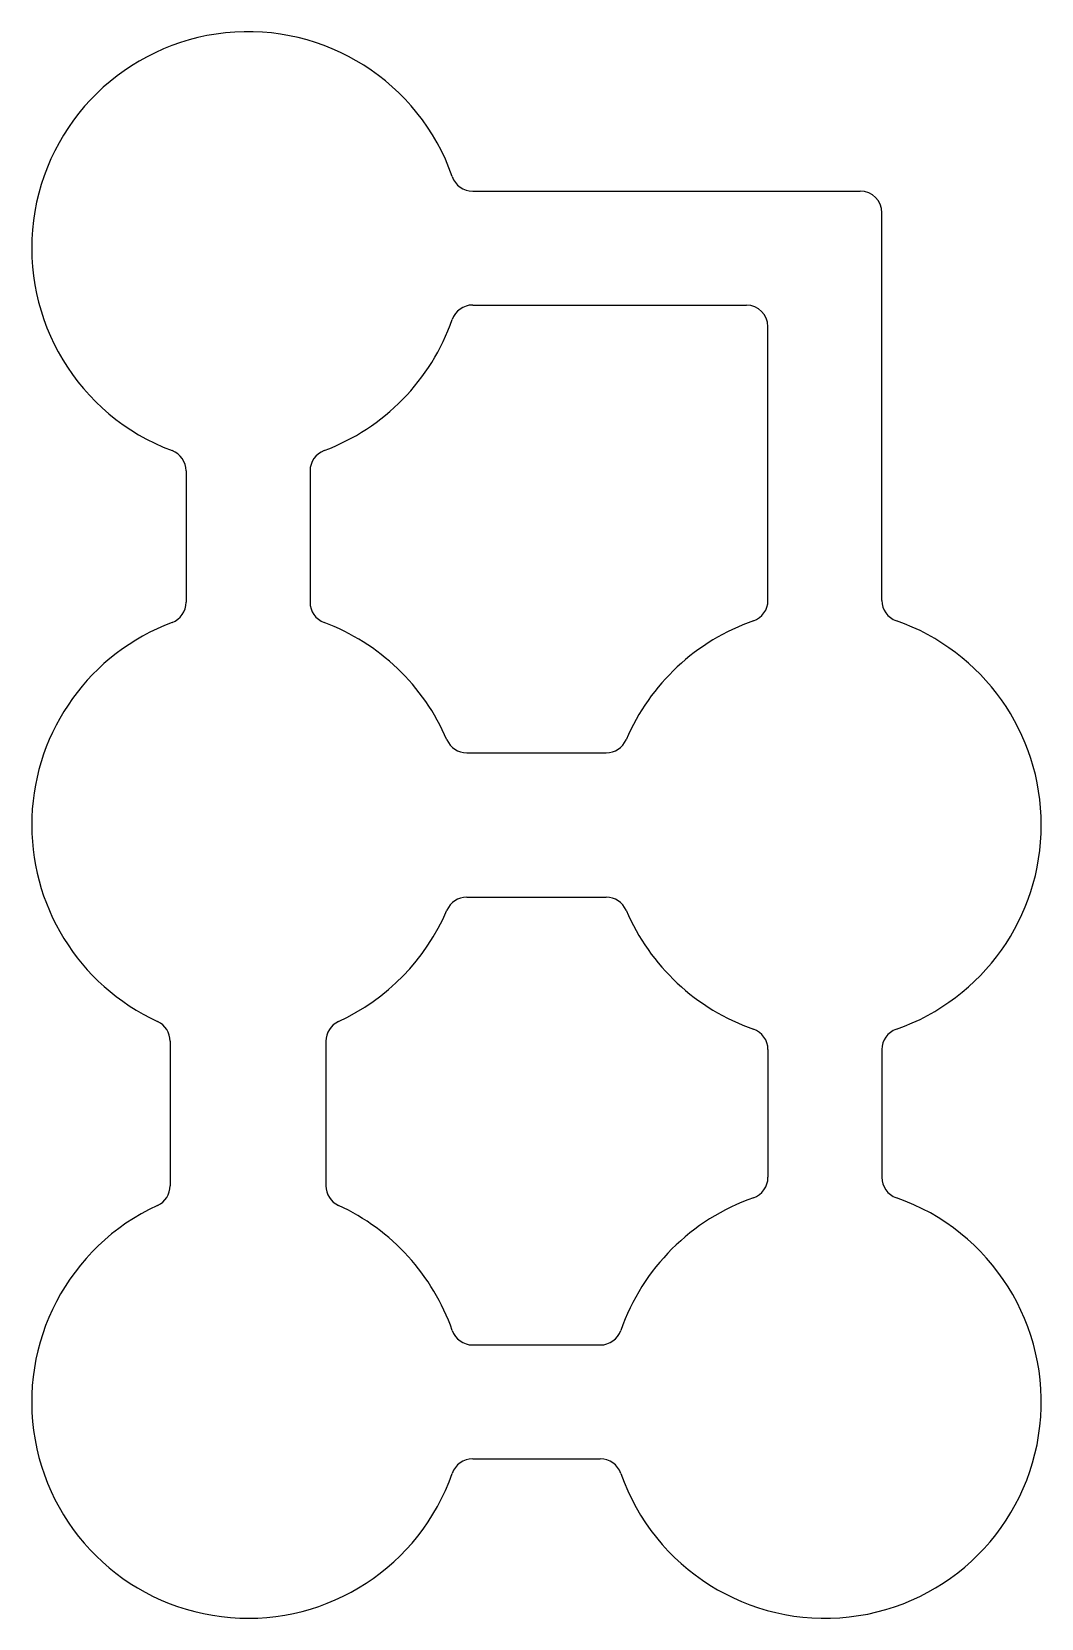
# Model space of a CAD drawing. Header units: millimetres. Extents: x -17.5 to 17.5, y -27.5 to 27.5.
import ezdxf

# ---------------------------------------------------------------- set-up
doc = ezdxf.new("R2010")
doc.units = ezdxf.units.MM

msp = doc.modelspace()

# ---------------------------------------------------------------- linework, layer by layer
at = {"color": 7, "linetype": 'Continuous', "lineweight": 25}
for p, q in [((-2.213, 21.975), (11.225, 21.975)), ((11.975, 7.787), (11.975, 21.225)), ((-2.213, 18.025), (7.275, 18.025)), ((8.025, 7.787), (8.025, 17.275)), ((-12.15, 12.276), (-12.15, 7.724)), ((-7.85, 12.276), (-7.85, 7.724)), ((-2.417, 2.5), (2.417, 2.5)), ((-2.417, -2.5), (2.417, -2.5)), ((-12.7, -7.494), (-12.7, -12.506)), ((-7.3, -7.494), (-7.3, -12.506)), ((8.025, -7.787), (8.025, -12.213)), ((11.975, -7.787), (11.975, -12.213)), ((-2.213, -18.025), (2.213, -18.025)), ((-2.213, -21.975), (2.213, -21.975))]:
    msp.add_line(p, q, dxfattribs=at)
for centre, radius, start, end in [((-10, 20), 7.5, 19.2872, 249.42), ((-2.213, 22.725), 0.75, 199.2872, 270), ((11.225, 21.225), 0.75, 0, 90), ((-2.213, 17.275), 0.75, 90, 160.7128), ((7.275, 17.275), 0.75, 0, 90), ((-10, 20), 7.5, 290.58, 340.7128), ((-12.9, 12.276), 0.75, 0, 69.42), ((-7.1, 12.276), 0.75, 110.58, 180), ((-12.9, 7.724), 0.75, 290.58, 0), ((-7.1, 7.724), 0.75, 180, 249.42), ((7.275, 7.787), 0.75, 289.2872, 0), ((12.725, 7.787), 0.75, 180, 250.7128), ((-10, 0), 7.5, 110.58, 245.2801), ((-10, 0), 7.5, 23.1998, 69.42), ((10, 0), 7.5, 109.2872, 156.8002), ((10, 0), 7.5, 289.2872, 70.7128), ((-2.417, 3.25), 0.75, 203.1998, 270), ((2.417, 3.25), 0.75, 270, 336.8002), ((-2.417, -3.25), 0.75, 90, 156.8002), ((2.417, -3.25), 0.75, 23.1998, 90), ((-10, 0), 7.5, 294.7199, 336.8002), ((10, 0), 7.5, 203.1998, 250.7128), ((-13.45, -7.494), 0.75, 0, 65.2801), ((-6.55, -7.494), 0.75, 114.7199, 180), ((7.275, -7.787), 0.75, 0, 70.7128), ((12.725, -7.787), 0.75, 109.2872, 180), ((-13.45, -12.506), 0.75, 294.7199, 0), ((-6.55, -12.506), 0.75, 180, 245.2801), ((7.275, -12.213), 0.75, 289.2872, 0), ((12.725, -12.213), 0.75, 180, 250.7128), ((-10, -20), 7.5, 114.7199, 340.7128), ((-10, -20), 7.5, 19.2872, 65.2801), ((10, -20), 7.5, 199.2872, 70.7128), ((10, -20), 7.5, 109.2872, 160.7128), ((-2.213, -17.275), 0.75, 199.2872, 270), ((2.213, -17.275), 0.75, 270, 340.7128), ((-2.213, -22.725), 0.75, 90, 160.7128), ((2.213, -22.725), 0.75, 19.2872, 90)]:
    msp.add_arc(centre, radius, start, end, dxfattribs=at)

doc.saveas('drawing.dxf')
